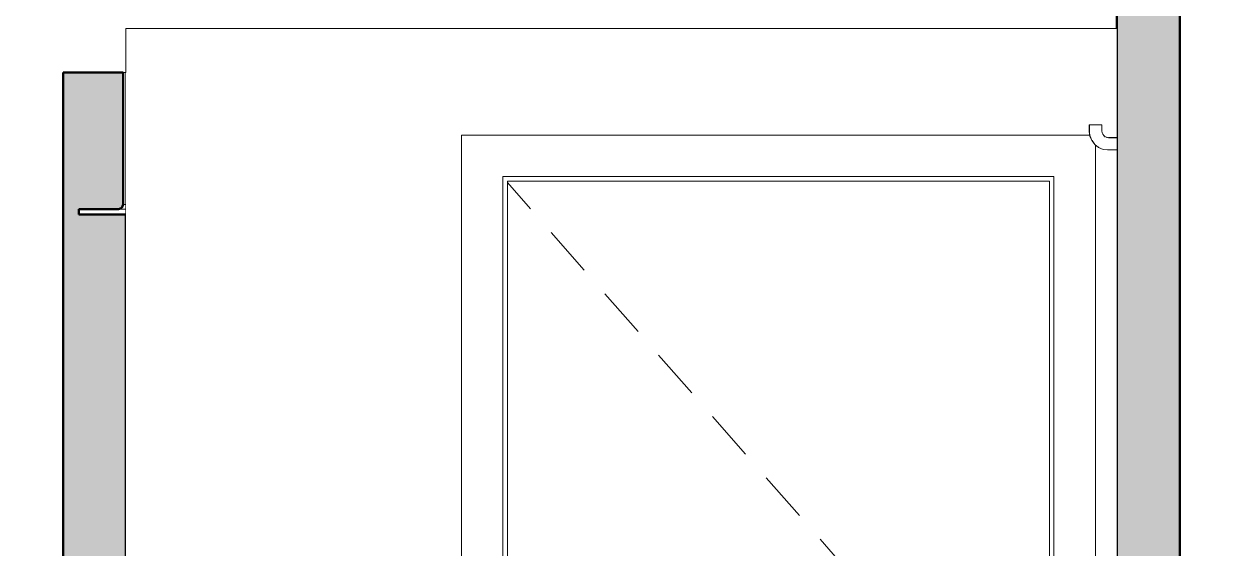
# Model space of a CAD drawing. Header units: millimetres. Extents: x -46169 to 247764, y -86316 to 18123.
# Drawn here: x 237277 to 239188, y -81585 to -80750 of the extents above; entities that cross this region are included whole.
import ezdxf

# ---------------------------------------------------------------- set-up
doc = ezdxf.new("R2010")
doc.units = ezdxf.units.MM
doc.header["$MEASUREMENT"] = 0
doc.linetypes.add('Wipeout_Contour', pattern=[1000, 0, -1000])
for name, color, linetype in [('New_A-20-M_Roof', 7, 'Continuous'), ('New_A-25-M_Wall_Int', 7, 'Continuous'), ('New_A-35-M_FFE_Sanitary', 7, 'Continuous'), ('New_ArchiCAD Doors', 7, 'Continuous')]:
    doc.layers.add(name, color=color, linetype=linetype)
for name, color, linetype, lineweight, true_color in [('New_A-25-M_Wall_Int_Pen_No__107', 7, 'Continuous', 15, 0xa6a6a6), ('New_A-25-M_Wall_Int_Pen_No__27', 7, 'Continuous', 50, 0x2a2a2a), ('New_ArchiCAD Doors_Pen_No__63', 7, 'Continuous', 20, 0x606060)]:
    doc.layers.add(name, color=color, linetype=linetype, lineweight=lineweight, true_color=true_color)
doc.layers.add('New_A-25-M_Wall_Int_Pen_No__87', color=8, linetype='Continuous', lineweight=20)
doc.layers.add('New_A-35-M_FFE_Sanitary_Pen_No__1', color=7, linetype='Continuous', lineweight=13)

# ---------------------------------------------------------------- blocks, each defined once
blk = doc.blocks.new('Section Elem_81_5', base_point=(221877.1, -83027.5))
at = {"color": 254, "linetype": 'Wipeout_Contour', "lineweight": 0, "ltscale": 997328.976935}
blk.add_wipeout([(240784, -79427.5), (230618.3, -82957.6), (230624.5, -82975.3), (240841.3, -79427.5)], dxfattribs=at).dxf.layer = 'New_A-20-M_Roof'
blk = doc.blocks.new('Section Elem_104_5', base_point=(221877.1, -83027.5))
at = {"layer": 'New_A-25-M_Wall_Int_Pen_No__27', "linetype": 'Continuous'}
blk.add_line((239018.5, -80627.5), (239018.5, -83027.5), dxfattribs=at)
at = {"color": 254, "linetype": 'Wipeout_Contour', "lineweight": 0, "ltscale": 1010979.499517456}
blk.add_wipeout([(239140.3, -80627.5), (239118.8, -80627.5), (239118.8, -83027.5), (239140.3, -83027.5)], dxfattribs=at).dxf.layer = 'New_A-25-M_Wall_Int'
at = {"layer": 'New_A-25-M_Wall_Int_Pen_No__107', "linetype": 'Continuous', "lineweight": 0, "true_color": 0xd2d2d2}
blk.add_hatch(color=254, dxfattribs=at).paths.add_polyline_path([(239018.5, -80627.5), (239018.5, -83027.5), (239118.8, -83027.5), (239118.8, -80627.5)])
at = {"layer": 'New_A-25-M_Wall_Int_Pen_No__27', "linetype": 'Continuous'}
blk.add_line((239118.8, -80627.5), (239118.8, -83027.5), dxfattribs=at)
at = {"color": 254, "linetype": 'Wipeout_Contour', "lineweight": 0, "ltscale": 1011074.664977764}
blk.add_wipeout([(239169.1, -80627.5), (239140.3, -80627.5), (239140.3, -83027.5), (239169.1, -83027.5)], dxfattribs=at).dxf.layer = 'New_A-25-M_Wall_Int'
at = {"color": 254, "linetype": 'Wipeout_Contour', "lineweight": 0, "ltscale": 1011164.392391507}
blk.add_wipeout([(239187.8, -83027.5), (239187.8, -80627.5), (239169.1, -80627.5), (239169.1, -83027.5)], dxfattribs=at).dxf.layer = 'New_A-25-M_Wall_Int'
blk = doc.blocks.new('Section Elem_119_5', base_point=(221877.1, -83027.5))
at = {"layer": 'New_A-25-M_Wall_Int_Pen_No__27', "linetype": 'Continuous'}
blk.add_line((237339.5, -80827.5), (237339.5, -83027.5), dxfattribs=at)
at = {"color": 254, "linetype": 'Wipeout_Contour', "lineweight": 0, "ltscale": 1003407.694135891}
blk.add_wipeout([(237439.5, -81037.8), (237439.5, -80827.5), (237435.5, -80827.5), (237435.5, -81037.8)], dxfattribs=at).dxf.layer = 'New_A-25-M_Wall_Int'
at = {"layer": 'New_A-25-M_Wall_Int_Pen_No__27', "linetype": 'Continuous'}
blk.add_line((237435.5, -80827.5), (237339.5, -80827.5), dxfattribs=at)
at = {"layer": 'New_A-25-M_Wall_Int_Pen_No__87', "linetype": 'Continuous'}
blk.add_line((237439.5, -80827.5), (237435.5, -80827.5), dxfattribs=at)
at = {"color": 254, "linetype": 'Wipeout_Contour', "lineweight": 0, "ltscale": 1003544.386308407}
blk.add_wipeout([(237433.3, -81043.2), (237439.5, -81043.2), (237439.5, -81037.8), (237435.5, -81037.8)], dxfattribs=at).dxf.layer = 'New_A-25-M_Wall_Int'
at = {"color": 254, "linetype": 'Wipeout_Contour', "lineweight": 0, "ltscale": 1003541.90230583}
blk.add_wipeout([(237433.3, -81043.2), (237427.8, -81045.4), (237439.5, -81045.4), (237439.5, -81043.2)], dxfattribs=at).dxf.layer = 'New_A-25-M_Wall_Int'
at = {"color": 254, "linetype": 'Wipeout_Contour', "lineweight": 0, "ltscale": 1003424.394049602}
blk.add_wipeout([(237439.5, -81045.4), (237364.5, -81045.4), (237364.5, -81054), (237439.5, -81054)], dxfattribs=at).dxf.layer = 'New_A-25-M_Wall_Int'
at = {"layer": 'New_A-25-M_Wall_Int_Pen_No__107', "linetype": 'Continuous', "lineweight": 0, "true_color": 0xd2d2d2}
blk.add_hatch(color=254, dxfattribs=at).paths.add_polyline_path([(237439.5, -83027.5), (237439.5, -81054), (237364.5, -81054), (237364.5, -81045.4), (237427.8, -81045.4), (237433.3, -81043.2), (237435.5, -81037.8), (237435.5, -80827.5), (237339.5, -80827.5), (237339.5, -83027.5)])
at = {"layer": 'New_A-25-M_Wall_Int_Pen_No__27', "linetype": 'Continuous'}
for p, q in [((237364.5, -81045.4), (237364.5, -81054)), ((237439.5, -81054), (237364.5, -81054)), ((237439.5, -81054), (237439.5, -83027.5))]:
    blk.add_line(p, q, dxfattribs=at)
at = {"layer": 'New_A-25-M_Wall_Int_Pen_No__27', "linetype": 'Continuous', "flags": 128}
for points in [[(237435.5, -80827.5), (237435.5, -81037.8), (237433.3, -81043.2)], [(237433.3, -81043.2), (237427.8, -81045.4), (237364.5, -81045.4)]]:
    blk.add_lwpolyline(points, dxfattribs=at)
at = {"layer": 'New_A-25-M_Wall_Int_Pen_No__87', "linetype": 'Continuous'}
for p, q in [((237439.5, -80827.5), (237439.5, -81037.8)), ((237427.8, -81045.4), (237439.5, -81045.4)), ((237435.5, -81037.8), (237439.5, -81037.8)), ((237439.5, -81037.8), (237439.5, -81043.2)), ((237439.5, -81043.2), (237439.5, -81045.4)), ((237439.5, -81045.4), (237439.5, -81054))]:
    blk.add_line(p, q, dxfattribs=at)
blk = doc.blocks.new('Section Elem_120_5', base_point=(221877.1, -83027.5))
at = {"color": 254, "linetype": 'Wipeout_Contour', "lineweight": 0, "ltscale": 19620256.52847165}
blk.add_wipeout([(237439.5, -82367.4), (237439.5, -83027.5), (237514.7, -83027.5), (237514.7, -82894.3), (237496.1, -82883.8), (237494.4, -82901.8), (237458.4, -82901.8), (237458.4, -82697.5), (237668.4, -82697.5), (237668.4, -82722.5), (237665.7, -82722.5), (237665.7, -82724.5), (237668.4, -82724.5), (237668.4, -83027.5), (237974.4, -83027.5), (237974.4, -80927.5), (238975.4, -80927.5), (238974.6, -80921.6), (238974.6, -80911), (238994.6, -80911), (238994.6, -80920.3), (238995, -80923.6), (238996, -80925.9), (238997.6, -80928), (238999.6, -80929.6), (239002, -80930.6), (239005.2, -80931), (239018.5, -80931), (239018.5, -80757.5), (237439.5, -80757.5), (237439.5, -81607.7), (237444.9, -81607.7), (237444.9, -81617.5), (237450.5, -81617.5), (237463.3, -81618.9), (237476, -81623.4), (237487.4, -81630.5), (237496.9, -81640), (237504.1, -81651.4), (237508.5, -81664.1), (237509.9, -81676.9), (237509.9, -82178.1), (237508.5, -82190.9), (237504.1, -82203.6), (237496.9, -82214.9), (237487.4, -82224.4), (237476, -82231.6), (237463.3, -82236), (237450.5, -82237.5), (237444.9, -82237.5), (237444.9, -82247.5), (237439.5, -82247.5), (237439.5, -82287.5), (237739.6, -82287.5), (237739.6, -82330.3), (237723.8, -82330.3), (237692.2, -82387.5), (237629, -82444.6), (237565.8, -82473.2), (237553.1, -82480.3), (237553.3, -82480.3), (237553.3, -82481.8), (237553.1, -82481.8), (237553.1, -82487.5), (237515.3, -82487.5), (237515.3, -82480.3), (237502.6, -82473.2), (237502.6, -82444.6), (237465.1, -82444.6), (237465.1, -82451.8), (237465.1, -82444.6), (237465, -82444.6), (237465, -82458.9), (237439.8, -82458.9), (237439.8, -82451.8), (237439.8, -82416.1), (237439.8, -82387.5), (237439.8, -82367.4)], dxfattribs=at).dxf.layer = 'New_A-25-M_Wall_Int'
at = {"layer": 'New_A-25-M_Wall_Int_Pen_No__87', "linetype": 'Continuous'}
for q in [(237439.5, -80827.5), (239018.5, -80757.5)]:
    blk.add_line((237439.5, -80757.5), q, dxfattribs=at)
at = {"color": 254, "linetype": 'Wipeout_Contour', "lineweight": 0, "ltscale": 1767699.885326769}
blk.add_wipeout([(238984.4, -83027.5), (239018.5, -83027.5), (239018.5, -80951), (239003.9, -80951), (238996.8, -80950.1), (238989.5, -80947), (238984.4, -80943.1)], dxfattribs=at).dxf.layer = 'New_A-25-M_Wall_Int'
at = {"color": 254, "linetype": 'Wipeout_Contour', "lineweight": 0, "ltscale": 5526426.862832442}
blk.add_wipeout([(237444.9, -81647.5), (237439.5, -81647.5), (237439.5, -82207.7), (237444.9, -82207.7), (237444.9, -82217.5), (237448.8, -82217.5), (237458.2, -82216.4), (237466.7, -82213.5), (237474.2, -82208.7), (237480.6, -82202.4), (237485.3, -82194.8), (237488.3, -82186.4), (237489.3, -82176.9), (237489.3, -81678.1), (237488.3, -81668.6), (237485.3, -81660.2), (237480.6, -81652.6), (237474.2, -81646.3), (237466.7, -81641.5), (237458.2, -81638.6), (237448.8, -81637.5), (237444.9, -81637.5)], dxfattribs=at).dxf.layer = 'New_A-25-M_Wall_Int'
blk = doc.blocks.new('Section Elem_121_5', base_point=(221877.1, -83027.5))
at = {"color": 254, "linetype": 'Wipeout_Contour', "lineweight": 0, "ltscale": 1006947.686901048}
blk.add_wipeout([(237974.4, -80927.5), (237974.4, -83027.5), (238040.4, -83027.5), (238040.4, -80993.5)], dxfattribs=at).dxf.layer = 'New_ArchiCAD Doors'
at = {"color": 254, "linetype": 'Wipeout_Contour', "lineweight": 0, "ltscale": 1767463.195927344}
blk.add_wipeout([(238918.4, -80993.5), (238918.4, -83027.5), (238984.4, -83027.5), (238984.4, -80943.1), (238983.3, -80942.3), (238978.5, -80936), (238977.8, -80934.1)], dxfattribs=at).dxf.layer = 'New_ArchiCAD Doors'
at = {"color": 254, "linetype": 'Wipeout_Contour', "lineweight": 0, "ltscale": 1511996.851365392}
blk.add_wipeout([(237974.4, -80927.5), (238040.4, -80993.5), (238918.4, -80993.5), (238977.8, -80934.1), (238975.5, -80928.8), (238975.4, -80927.5)], dxfattribs=at).dxf.layer = 'New_ArchiCAD Doors'
at = {"layer": 'New_ArchiCAD Doors_Pen_No__63', "linetype": 'Continuous'}
for p, q in [((237974.4, -83027.5), (237974.4, -80927.5)), ((237974.4, -80927.5), (238975.4, -80927.5)), ((238984.4, -80943.1), (238984.4, -83027.5))]:
    blk.add_line(p, q, dxfattribs=at)
at = {"color": 254, "linetype": 'Wipeout_Contour', "lineweight": 0, "ltscale": 1007111.478286884}
blk.add_wipeout([(238047.4, -81000.5), (238040.4, -81000.5), (238040.4, -83027.5), (238047.4, -83027.5)], dxfattribs=at).dxf.layer = 'New_ArchiCAD Doors'
at = {"color": 254, "linetype": 'Wipeout_Contour', "lineweight": 0, "ltscale": 1010406.075735545}
blk.add_wipeout([(238911.4, -83027.5), (238918.4, -83027.5), (238918.4, -81000.5), (238911.4, -81000.5)], dxfattribs=at).dxf.layer = 'New_ArchiCAD Doors'
at = {"color": 254, "linetype": 'Wipeout_Contour', "lineweight": 0, "ltscale": 1511156.39084965}
blk.add_wipeout([(238040.4, -80993.5), (238040.4, -81000.5), (238047.4, -81000.5), (238911.4, -81000.5), (238918.4, -81000.5), (238918.4, -80993.5)], dxfattribs=at).dxf.layer = 'New_ArchiCAD Doors'
at = {"color": 254, "linetype": 'Wipeout_Contour', "lineweight": 0, "ltscale": 1008758.775491255}
blk.add_wipeout([(238047.4, -81000.5), (238047.4, -83027.5), (238911.4, -83027.5), (238911.4, -81000.5)], dxfattribs=at).dxf.layer = 'New_ArchiCAD Doors'
at = {"layer": 'New_ArchiCAD Doors_Pen_No__63', "linetype": 'Continuous'}
for p, q in [((238040.4, -80993.5), (238040.4, -83027.5)), ((238918.4, -80993.5), (238040.4, -80993.5)), ((238047.4, -81000.5), (238047.4, -83027.5)), ((238911.4, -81000.5), (238047.4, -81000.5)), ((238047.4, -81002.7), (238084.1, -81044.6)), ((238911.4, -83027.5), (238911.4, -81000.5)), ((238918.4, -83027.5), (238918.4, -80993.5)), ((238117.1, -81082.2), (238169.8, -81142.4)), ((238202.8, -81180), (238255.6, -81240.1)), ((238288.5, -81277.7), (238341.3, -81337.8)), ((238374.3, -81375.4), (238427, -81435.6)), ((238460, -81473.1), (238512.7, -81533.3)), ((238545.7, -81570.9), (238598.5, -81631)), ((238631.4, -81668.6), (238684.2, -81728.8)), ((238717.2, -81766.3), (238769.9, -81826.5)), ((238802.9, -81864.1), (238855.6, -81924.2)), ((238874.6, -81945.8), (238911.4, -81987.7)), ((238874.6, -82066.1), (238911.4, -82024.2)), ((238802.9, -82147.9), (238855.6, -82087.8)), ((238717.2, -82245.6), (238769.9, -82185.5)), ((238631.4, -82343.4), (238684.2, -82283.2)), ((238545.7, -82441.1), (238598.5, -82381)), ((238460, -82538.8), (238512.7, -82478.7)), ((238374.3, -82636.6), (238427, -82576.4)), ((238288.5, -82734.3), (238341.3, -82674.2)), ((238202.8, -82832), (238255.6, -82771.9)), ((238117.1, -82929.8), (238169.8, -82869.6)), ((238047.4, -83009.2), (238084.1, -82967.3))]:
    blk.add_line(p, q, dxfattribs=at)
blk = doc.blocks.new('Section Elem_171_5', base_point=(221877.1, -83027.5))
at = {"color": 254, "linetype": 'Wipeout_Contour', "lineweight": 0, "ltscale": 1009376.243851838}
blk.add_wipeout([(239004, -80941), (239018.5, -80941), (239018.5, -80937.2), (239004.3, -80937.2)], dxfattribs=at).dxf.layer = 'New_A-35-M_FFE_Sanitary'
at = {"color": 254, "linetype": 'Wipeout_Contour', "lineweight": 0, "ltscale": 1009390.487784683}
blk.add_wipeout([(239003.7, -80950.2), (239003.9, -80951), (239018.5, -80951), (239018.5, -80950.2)], dxfattribs=at).dxf.layer = 'New_A-35-M_FFE_Sanitary'
at = {"color": 254, "linetype": 'Wipeout_Contour', "lineweight": 0, "ltscale": 1009372.307531598}
blk.add_wipeout([(239004.3, -80937.2), (239018.5, -80937.2), (239018.5, -80933.9), (239004.6, -80933.9)], dxfattribs=at).dxf.layer = 'New_A-35-M_FFE_Sanitary'
at = {"color": 254, "linetype": 'Wipeout_Contour', "lineweight": 0, "ltscale": 1009388.400036877}
blk.add_wipeout([(239003.7, -80948.1), (239003.7, -80950.2), (239018.5, -80950.2), (239018.5, -80948.1)], dxfattribs=at).dxf.layer = 'New_A-35-M_FFE_Sanitary'
at = {"color": 254, "linetype": 'Wipeout_Contour', "lineweight": 0, "ltscale": 1009369.476043508}
blk.add_wipeout([(239004.6, -80933.9), (239018.5, -80933.9), (239018.5, -80931.8), (239004.9, -80931.8)], dxfattribs=at).dxf.layer = 'New_A-35-M_FFE_Sanitary'
at = {"color": 254, "linetype": 'Wipeout_Contour', "lineweight": 0, "ltscale": 1009368.180418389}
blk.add_wipeout([(239004.9, -80931.8), (239018.5, -80931.8), (239018.5, -80931), (239005.2, -80931)], dxfattribs=at).dxf.layer = 'New_A-35-M_FFE_Sanitary'
at = {"color": 254, "linetype": 'Wipeout_Contour', "lineweight": 0, "ltscale": 1009384.956473461}
blk.add_wipeout([(239003.7, -80948.1), (239018.5, -80948.1), (239018.5, -80944.8), (239003.8, -80944.8)], dxfattribs=at).dxf.layer = 'New_A-35-M_FFE_Sanitary'
at = {"color": 254, "linetype": 'Wipeout_Contour', "lineweight": 0, "ltscale": 1009380.685539345}
blk.add_wipeout([(239003.8, -80944.8), (239018.5, -80944.8), (239018.5, -80941), (239004, -80941)], dxfattribs=at).dxf.layer = 'New_A-35-M_FFE_Sanitary'
at = {"color": 254, "linetype": 'Wipeout_Contour', "lineweight": 0, "ltscale": 1009339.465521727}
blk.add_wipeout([(239004, -80941), (239004.3, -80937.2), (238999.8, -80936.6), (238998.8, -80940.3)], dxfattribs=at).dxf.layer = 'New_A-35-M_FFE_Sanitary'
at = {"color": 254, "linetype": 'Wipeout_Contour', "lineweight": 0, "ltscale": 1009348.839118904}
blk.add_wipeout([(239003.9, -80951), (239003.7, -80950.2), (238996.8, -80949.3), (238996.8, -80950.1)], dxfattribs=at).dxf.layer = 'New_A-35-M_FFE_Sanitary'
at = {"color": 254, "linetype": 'Wipeout_Contour', "lineweight": 0, "ltscale": 1009337.504702946}
blk.add_wipeout([(239004.3, -80937.2), (239004.6, -80933.9), (239000.8, -80933.4), (238999.8, -80936.6)], dxfattribs=at).dxf.layer = 'New_A-35-M_FFE_Sanitary'
at = {"color": 254, "linetype": 'Wipeout_Contour', "lineweight": 0, "ltscale": 1009347.026651147}
blk.add_wipeout([(239003.7, -80950.2), (239003.7, -80948.1), (238997.1, -80947.2), (238996.8, -80949.3)], dxfattribs=at).dxf.layer = 'New_A-35-M_FFE_Sanitary'
at = {"color": 254, "linetype": 'Wipeout_Contour', "lineweight": 0, "ltscale": 1009336.387477426}
blk.add_wipeout([(239004.6, -80933.9), (239004.9, -80931.8), (239001.6, -80931.3), (239000.8, -80933.4)], dxfattribs=at).dxf.layer = 'New_A-35-M_FFE_Sanitary'
at = {"color": 254, "linetype": 'Wipeout_Contour', "lineweight": 0, "ltscale": 1009336.293841857}
blk.add_wipeout([(239004.9, -80931.8), (239005.2, -80931), (239002, -80930.6), (239001.6, -80931.3)], dxfattribs=at).dxf.layer = 'New_A-35-M_FFE_Sanitary'
at = {"color": 254, "linetype": 'Wipeout_Contour', "lineweight": 0, "ltscale": 1009344.613131273}
blk.add_wipeout([(239003.7, -80948.1), (239003.8, -80944.8), (238997.8, -80944), (238997.1, -80947.2)], dxfattribs=at).dxf.layer = 'New_A-35-M_FFE_Sanitary'
at = {"color": 254, "linetype": 'Wipeout_Contour', "lineweight": 0, "ltscale": 1009341.963075021}
blk.add_wipeout([(239003.8, -80944.8), (239004, -80941), (238998.8, -80940.3), (238997.8, -80944)], dxfattribs=at).dxf.layer = 'New_A-35-M_FFE_Sanitary'
at = {"color": 254, "linetype": 'Wipeout_Contour', "lineweight": 0, "ltscale": 1009320.542957882}
blk.add_wipeout([(238998.8, -80940.3), (238999.8, -80936.6), (238996, -80935), (238994, -80938.3)], dxfattribs=at).dxf.layer = 'New_A-35-M_FFE_Sanitary'
at = {"color": 254, "linetype": 'Wipeout_Contour', "lineweight": 0, "ltscale": 1009319.40947329}
blk.add_wipeout([(238996.8, -80950.1), (238996.8, -80949.3), (238989.7, -80946.4), (238989.5, -80947)], dxfattribs=at).dxf.layer = 'New_A-35-M_FFE_Sanitary'
at = {"color": 254, "linetype": 'Wipeout_Contour', "lineweight": 0, "ltscale": 1009321.795240268}
blk.add_wipeout([(238999.8, -80936.6), (239000.8, -80933.4), (238997.7, -80932.1), (238996, -80935)], dxfattribs=at).dxf.layer = 'New_A-35-M_FFE_Sanitary'
at = {"color": 254, "linetype": 'Wipeout_Contour', "lineweight": 0, "ltscale": 1009323.139497516}
blk.add_wipeout([(239000.8, -80933.4), (239001.6, -80931.3), (238999, -80930.2), (238997.7, -80932.1)], dxfattribs=at).dxf.layer = 'New_A-35-M_FFE_Sanitary'
at = {"color": 254, "linetype": 'Wipeout_Contour', "lineweight": 0, "ltscale": 1009318.937985719}
blk.add_wipeout([(238996.8, -80949.3), (238997.1, -80947.2), (238990.6, -80944.5), (238989.7, -80946.4)], dxfattribs=at).dxf.layer = 'New_A-35-M_FFE_Sanitary'
at = {"color": 254, "linetype": 'Wipeout_Contour', "lineweight": 0, "ltscale": 1009324.398385159}
blk.add_wipeout([(239001.6, -80931.3), (239002, -80930.6), (238999.6, -80929.6), (238999, -80930.2)], dxfattribs=at).dxf.layer = 'New_A-35-M_FFE_Sanitary'
at = {"color": 254, "linetype": 'Wipeout_Contour', "lineweight": 0, "ltscale": 1009318.996566424}
blk.add_wipeout([(238997.1, -80947.2), (238997.8, -80944), (238992.1, -80941.7), (238990.6, -80944.5)], dxfattribs=at).dxf.layer = 'New_A-35-M_FFE_Sanitary'
at = {"color": 254, "linetype": 'Wipeout_Contour', "lineweight": 0, "ltscale": 1009319.561171385}
blk.add_wipeout([(238997.8, -80944), (238998.8, -80940.3), (238994, -80938.3), (238992.1, -80941.7)], dxfattribs=at).dxf.layer = 'New_A-35-M_FFE_Sanitary'
at = {"layer": 'New_A-35-M_FFE_Sanitary_Pen_No__1', "linetype": 'Continuous'}
blk.add_line((239018.5, -80951), (239003.9, -80951), dxfattribs=at)
at = {"color": 254, "linetype": 'Wipeout_Contour', "lineweight": 0, "ltscale": 1009302.24102489}
blk.add_wipeout([(238994, -80938.3), (238996, -80935), (238992.6, -80932.4), (238989.8, -80935.1)], dxfattribs=at).dxf.layer = 'New_A-35-M_FFE_Sanitary'
at = {"color": 254, "linetype": 'Wipeout_Contour', "lineweight": 0, "ltscale": 1009307.109286972}
blk.add_wipeout([(238996, -80935), (238997.7, -80932.1), (238995.1, -80930.1), (238992.6, -80932.4)], dxfattribs=at).dxf.layer = 'New_A-35-M_FFE_Sanitary'
at = {"color": 254, "linetype": 'Wipeout_Contour', "lineweight": 0, "ltscale": 1009311.214890512}
blk.add_wipeout([(238997.7, -80932.1), (238999, -80930.2), (238996.8, -80928.5), (238995.1, -80930.1)], dxfattribs=at).dxf.layer = 'New_A-35-M_FFE_Sanitary'
at = {"color": 254, "linetype": 'Wipeout_Contour', "lineweight": 0, "ltscale": 1009289.291143635}
blk.add_wipeout([(238989.5, -80947), (238989.7, -80946.4), (238983.6, -80941.7), (238983.3, -80942.3)], dxfattribs=at).dxf.layer = 'New_A-35-M_FFE_Sanitary'
at = {"color": 254, "linetype": 'Wipeout_Contour', "lineweight": 0, "ltscale": 1009313.961220115}
blk.add_wipeout([(238999, -80930.2), (238999.6, -80929.6), (238997.6, -80928), (238996.8, -80928.5)], dxfattribs=at).dxf.layer = 'New_A-35-M_FFE_Sanitary'
at = {"color": 254, "linetype": 'Wipeout_Contour', "lineweight": 0, "ltscale": 1009290.326926367}
blk.add_wipeout([(238989.7, -80946.4), (238990.6, -80944.5), (238985, -80940.2), (238983.6, -80941.7)], dxfattribs=at).dxf.layer = 'New_A-35-M_FFE_Sanitary'
at = {"color": 254, "linetype": 'Wipeout_Contour', "lineweight": 0, "ltscale": 1009293.156850633}
blk.add_wipeout([(238990.6, -80944.5), (238992.1, -80941.7), (238987.2, -80937.9), (238985, -80940.2)], dxfattribs=at).dxf.layer = 'New_A-35-M_FFE_Sanitary'
at = {"color": 254, "linetype": 'Wipeout_Contour', "lineweight": 0, "ltscale": 1009297.341902861}
blk.add_wipeout([(238992.1, -80941.7), (238994, -80938.3), (238989.8, -80935.1), (238987.2, -80937.9)], dxfattribs=at).dxf.layer = 'New_A-35-M_FFE_Sanitary'
at = {"layer": 'New_A-35-M_FFE_Sanitary_Pen_No__1', "linetype": 'Continuous'}
blk.add_line((239003.9, -80951), (238996.8, -80950.1), dxfattribs=at)
at = {"color": 254, "linetype": 'Wipeout_Contour', "lineweight": 0, "ltscale": 1009285.508188539}
blk.add_wipeout([(238989.8, -80935.1), (238992.6, -80932.4), (238990.1, -80929.1), (238986.7, -80931)], dxfattribs=at).dxf.layer = 'New_A-35-M_FFE_Sanitary'
at = {"color": 254, "linetype": 'Wipeout_Contour', "lineweight": 0, "ltscale": 1009293.682671724}
blk.add_wipeout([(238992.6, -80932.4), (238995.1, -80930.1), (238993, -80927.4), (238990.1, -80929.1)], dxfattribs=at).dxf.layer = 'New_A-35-M_FFE_Sanitary'
at = {"color": 254, "linetype": 'Wipeout_Contour', "lineweight": 0, "ltscale": 1009300.314393002}
blk.add_wipeout([(238995.1, -80930.1), (238996.8, -80928.5), (238995.1, -80926.3), (238993, -80927.4)], dxfattribs=at).dxf.layer = 'New_A-35-M_FFE_Sanitary'
at = {"color": 254, "linetype": 'Wipeout_Contour', "lineweight": 0, "ltscale": 1009304.420308334}
blk.add_wipeout([(238996.8, -80928.5), (238997.6, -80928), (238996, -80925.9), (238995.1, -80926.3)], dxfattribs=at).dxf.layer = 'New_A-35-M_FFE_Sanitary'
at = {"color": 254, "linetype": 'Wipeout_Contour', "lineweight": 0, "ltscale": 1009261.75845926}
blk.add_wipeout([(238983.3, -80942.3), (238983.6, -80941.7), (238979, -80935.6), (238978.5, -80936)], dxfattribs=at).dxf.layer = 'New_A-35-M_FFE_Sanitary'
at = {"color": 254, "linetype": 'Wipeout_Contour', "lineweight": 0, "ltscale": 1009264.167454226}
blk.add_wipeout([(238983.6, -80941.7), (238985, -80940.2), (238980.7, -80934.6), (238979, -80935.6)], dxfattribs=at).dxf.layer = 'New_A-35-M_FFE_Sanitary'
at = {"color": 254, "linetype": 'Wipeout_Contour', "lineweight": 0, "ltscale": 1009269.532490007}
blk.add_wipeout([(238985, -80940.2), (238987.2, -80937.9), (238983.4, -80932.9), (238980.7, -80934.6)], dxfattribs=at).dxf.layer = 'New_A-35-M_FFE_Sanitary'
at = {"color": 254, "linetype": 'Wipeout_Contour', "lineweight": 0, "ltscale": 1009277.027840254}
blk.add_wipeout([(238987.2, -80937.9), (238989.8, -80935.1), (238986.7, -80931), (238983.4, -80932.9)], dxfattribs=at).dxf.layer = 'New_A-35-M_FFE_Sanitary'
at = {"layer": 'New_A-35-M_FFE_Sanitary_Pen_No__1', "linetype": 'Continuous'}
blk.add_line((238996.8, -80950.1), (238989.5, -80947), dxfattribs=at)
at = {"color": 254, "linetype": 'Wipeout_Contour', "lineweight": 0, "ltscale": 1009271.488616244}
blk.add_wipeout([(238986.7, -80931), (238990.1, -80929.1), (238988.4, -80925.2), (238984.7, -80926.2)], dxfattribs=at).dxf.layer = 'New_A-35-M_FFE_Sanitary'
at = {"color": 254, "linetype": 'Wipeout_Contour', "lineweight": 0, "ltscale": 1009282.434188955}
blk.add_wipeout([(238990.1, -80929.1), (238993, -80927.4), (238991.7, -80924.3), (238988.4, -80925.2)], dxfattribs=at).dxf.layer = 'New_A-35-M_FFE_Sanitary'
at = {"color": 254, "linetype": 'Wipeout_Contour', "lineweight": 0, "ltscale": 1009238.680583457}
blk.add_wipeout([(238978.5, -80936), (238979, -80935.6), (238976.1, -80928.6), (238975.5, -80928.8)], dxfattribs=at).dxf.layer = 'New_A-35-M_FFE_Sanitary'
at = {"color": 254, "linetype": 'Wipeout_Contour', "lineweight": 0, "ltscale": 1009291.183864916}
blk.add_wipeout([(238993, -80927.4), (238995.1, -80926.3), (238994, -80923.8), (238991.7, -80924.3)], dxfattribs=at).dxf.layer = 'New_A-35-M_FFE_Sanitary'
at = {"color": 254, "linetype": 'Wipeout_Contour', "lineweight": 0, "ltscale": 1009242.244239444}
blk.add_wipeout([(238979, -80935.6), (238980.7, -80934.6), (238978, -80928), (238976.1, -80928.6)], dxfattribs=at).dxf.layer = 'New_A-35-M_FFE_Sanitary'
at = {"color": 254, "linetype": 'Wipeout_Contour', "lineweight": 0, "ltscale": 1009296.427316037}
blk.add_wipeout([(238995.1, -80926.3), (238996, -80925.9), (238995, -80923.6), (238994, -80923.8)], dxfattribs=at).dxf.layer = 'New_A-35-M_FFE_Sanitary'
at = {"layer": 'New_A-35-M_FFE_Sanitary_Pen_No__1', "linetype": 'Continuous'}
blk.add_line((239018.5, -80931), (239005.2, -80931), dxfattribs=at)
at = {"color": 254, "linetype": 'Wipeout_Contour', "lineweight": 0, "ltscale": 1009249.736303937}
blk.add_wipeout([(238980.7, -80934.6), (238983.4, -80932.9), (238981, -80927.2), (238978, -80928)], dxfattribs=at).dxf.layer = 'New_A-35-M_FFE_Sanitary'
at = {"color": 254, "linetype": 'Wipeout_Contour', "lineweight": 0, "ltscale": 1009260.006823161}
blk.add_wipeout([(238983.4, -80932.9), (238986.7, -80931), (238984.7, -80926.2), (238981, -80927.2)], dxfattribs=at).dxf.layer = 'New_A-35-M_FFE_Sanitary'
at = {"layer": 'New_A-35-M_FFE_Sanitary_Pen_No__1', "linetype": 'Continuous'}
blk.add_line((238989.5, -80947), (238983.3, -80942.3), dxfattribs=at)
at = {"color": 254, "linetype": 'Wipeout_Contour', "lineweight": 0, "ltscale": 1009261.057316808}
blk.add_wipeout([(238984.7, -80926.2), (238988.4, -80925.2), (238987.9, -80920.7), (238984, -80921)], dxfattribs=at).dxf.layer = 'New_A-35-M_FFE_Sanitary'
at = {"color": 254, "linetype": 'Wipeout_Contour', "lineweight": 0, "ltscale": 1009222.19962346}
blk.add_wipeout([(238975.5, -80928.8), (238976.1, -80928.6), (238975.1, -80921.6), (238974.6, -80921.6)], dxfattribs=at).dxf.layer = 'New_A-35-M_FFE_Sanitary'
at = {"color": 254, "linetype": 'Wipeout_Contour', "lineweight": 0, "ltscale": 1009273.846721461}
blk.add_wipeout([(238988.4, -80925.2), (238991.7, -80924.3), (238991.2, -80920.5), (238987.9, -80920.7)], dxfattribs=at).dxf.layer = 'New_A-35-M_FFE_Sanitary'
at = {"color": 254, "linetype": 'Wipeout_Contour', "lineweight": 0, "ltscale": 1009226.545367907}
blk.add_wipeout([(238976.1, -80928.6), (238978, -80928), (238977.1, -80921.5), (238975.1, -80921.6)], dxfattribs=at).dxf.layer = 'New_A-35-M_FFE_Sanitary'
at = {"color": 254, "linetype": 'Wipeout_Contour', "lineweight": 0, "ltscale": 1009284.00261112}
blk.add_wipeout([(238991.7, -80924.3), (238994, -80923.8), (238993.6, -80920.4), (238991.2, -80920.5)], dxfattribs=at).dxf.layer = 'New_A-35-M_FFE_Sanitary'
at = {"color": 254, "linetype": 'Wipeout_Contour', "lineweight": 0, "ltscale": 1009235.458456803}
blk.add_wipeout([(238978, -80928), (238981, -80927.2), (238980.2, -80921.2), (238977.1, -80921.5)], dxfattribs=at).dxf.layer = 'New_A-35-M_FFE_Sanitary'
at = {"color": 254, "linetype": 'Wipeout_Contour', "lineweight": 0, "ltscale": 1009289.985900029}
blk.add_wipeout([(238994, -80923.8), (238995, -80923.6), (238994.6, -80920.3), (238993.6, -80920.4)], dxfattribs=at).dxf.layer = 'New_A-35-M_FFE_Sanitary'
at = {"layer": 'New_A-35-M_FFE_Sanitary_Pen_No__1', "linetype": 'Continuous'}
blk.add_line((239005.2, -80931), (239002, -80930.6), dxfattribs=at)
at = {"color": 254, "linetype": 'Wipeout_Contour', "lineweight": 0, "ltscale": 1009247.577660861}
blk.add_wipeout([(238981, -80927.2), (238984.7, -80926.2), (238984, -80921), (238980.2, -80921.2)], dxfattribs=at).dxf.layer = 'New_A-35-M_FFE_Sanitary'
at = {"layer": 'New_A-35-M_FFE_Sanitary_Pen_No__1', "linetype": 'Continuous'}
blk.add_line((238983.3, -80942.3), (238978.5, -80936), dxfattribs=at)
at = {"color": 254, "linetype": 'Wipeout_Contour', "lineweight": 0, "ltscale": 1009250.504970534}
blk.add_wipeout([(238984, -80921), (238987.9, -80920.7), (238987.9, -80911), (238984, -80911)], dxfattribs=at).dxf.layer = 'New_A-35-M_FFE_Sanitary'
at = {"color": 254, "linetype": 'Wipeout_Contour', "lineweight": 0, "ltscale": 1009209.115037019}
blk.add_wipeout([(238974.6, -80921.6), (238975.1, -80921.6), (238975.1, -80911), (238974.6, -80911)], dxfattribs=at).dxf.layer = 'New_A-35-M_FFE_Sanitary'
at = {"color": 254, "linetype": 'Wipeout_Contour', "lineweight": 0, "ltscale": 1009264.058768669}
blk.add_wipeout([(238987.9, -80920.7), (238991.2, -80920.5), (238991.2, -80911), (238987.9, -80911)], dxfattribs=at).dxf.layer = 'New_A-35-M_FFE_Sanitary'
at = {"color": 254, "linetype": 'Wipeout_Contour', "lineweight": 0, "ltscale": 1009213.792841684}
blk.add_wipeout([(238975.1, -80921.6), (238977.1, -80921.5), (238977.1, -80911), (238975.1, -80911)], dxfattribs=at).dxf.layer = 'New_A-35-M_FFE_Sanitary'
at = {"color": 254, "linetype": 'Wipeout_Contour', "lineweight": 0, "ltscale": 1009274.790911001}
blk.add_wipeout([(238991.2, -80920.5), (238993.6, -80920.4), (238993.6, -80911), (238991.2, -80911)], dxfattribs=at).dxf.layer = 'New_A-35-M_FFE_Sanitary'
at = {"color": 254, "linetype": 'Wipeout_Contour', "lineweight": 0, "ltscale": 1009223.301320406}
blk.add_wipeout([(238977.1, -80921.5), (238980.2, -80921.2), (238980.2, -80911), (238977.1, -80911)], dxfattribs=at).dxf.layer = 'New_A-35-M_FFE_Sanitary'
at = {"color": 254, "linetype": 'Wipeout_Contour', "lineweight": 0, "ltscale": 1009281.067538919}
blk.add_wipeout([(238993.6, -80920.4), (238994.6, -80920.3), (238994.6, -80911), (238993.6, -80911)], dxfattribs=at).dxf.layer = 'New_A-35-M_FFE_Sanitary'
at = {"layer": 'New_A-35-M_FFE_Sanitary_Pen_No__1', "linetype": 'Continuous'}
for p, q in [((238993.6, -80911), (238994.6, -80911)), ((238994.6, -80920.3), (238994.6, -80911)), ((238995, -80923.6), (238994.6, -80920.3)), ((238996, -80925.9), (238995, -80923.6)), ((238997.6, -80928), (238996, -80925.9)), ((238999.6, -80929.6), (238997.6, -80928)), ((239002, -80930.6), (238999.6, -80929.6))]:
    blk.add_line(p, q, dxfattribs=at)
at = {"color": 254, "linetype": 'Wipeout_Contour', "lineweight": 0, "ltscale": 1009236.192887684}
blk.add_wipeout([(238980.2, -80921.2), (238984, -80921), (238984, -80911), (238980.2, -80911)], dxfattribs=at).dxf.layer = 'New_A-35-M_FFE_Sanitary'
at = {"layer": 'New_A-35-M_FFE_Sanitary_Pen_No__1', "linetype": 'Continuous'}
for p, q in [((238974.6, -80911), (238975.1, -80911)), ((238974.6, -80921.6), (238974.6, -80911)), ((238975.1, -80911), (238977.1, -80911)), ((238977.1, -80911), (238980.2, -80911)), ((238980.2, -80911), (238984, -80911)), ((238984, -80911), (238987.9, -80911)), ((238987.9, -80911), (238991.2, -80911)), ((238991.2, -80911), (238993.6, -80911)), ((238975.5, -80928.8), (238974.6, -80921.6)), ((238978.5, -80936), (238975.5, -80928.8))]:
    blk.add_line(p, q, dxfattribs=at)

msp = doc.modelspace()

# ---------------------------------------------------------------- block references
at = {"layer": 'New_A-20-M_Roof'}
msp.add_blockref('Section Elem_81_5', (221877.1, -83027.5), dxfattribs=at)

# ---------------------------------------------------------------- next in the draw order: block references
at = {"layer": 'New_A-25-M_Wall_Int'}
for name in ['Section Elem_104_5', 'Section Elem_119_5']:
    msp.add_blockref(name, (221877.1, -83027.5), dxfattribs=at)

# ---------------------------------------------------------------- next in the draw order: block references
msp.add_blockref('Section Elem_120_5', (221877.1, -83027.5), dxfattribs=at)

# ---------------------------------------------------------------- next in the draw order: block references
at = {"layer": 'New_ArchiCAD Doors'}
msp.add_blockref('Section Elem_121_5', (221877.1, -83027.5), dxfattribs=at)

# ---------------------------------------------------------------- next in the draw order: block references
at = {"layer": 'New_A-35-M_FFE_Sanitary'}
msp.add_blockref('Section Elem_171_5', (221877.1, -83027.5), dxfattribs=at)

doc.saveas('drawing.dxf')
